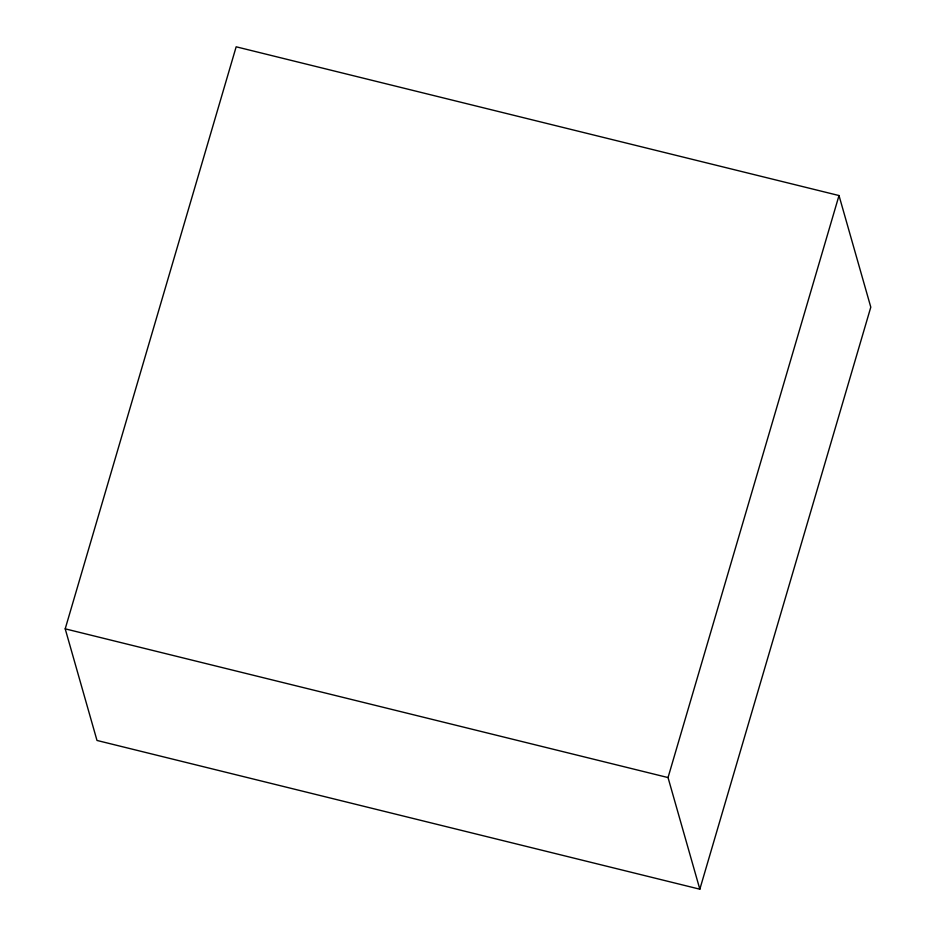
<?xml version="1.0" encoding="UTF-8"?>
<svg xmlns="http://www.w3.org/2000/svg" width="936" height="936" viewBox="0 0 936 936"><rect width="100%" height="100%" fill="white"/><g stroke="black" fill="none" stroke-linecap="round" stroke-linejoin="round"><path stroke-width="1.4" d="M65.204 628.84L236.164 46.8L839.007 195.542L870.796 307.16L699.835 889.2L96.993 740.458L65.204 628.84L668.035 777.57L699.835 889.2M668.035 777.57L839.007 195.542"/></g></svg>
